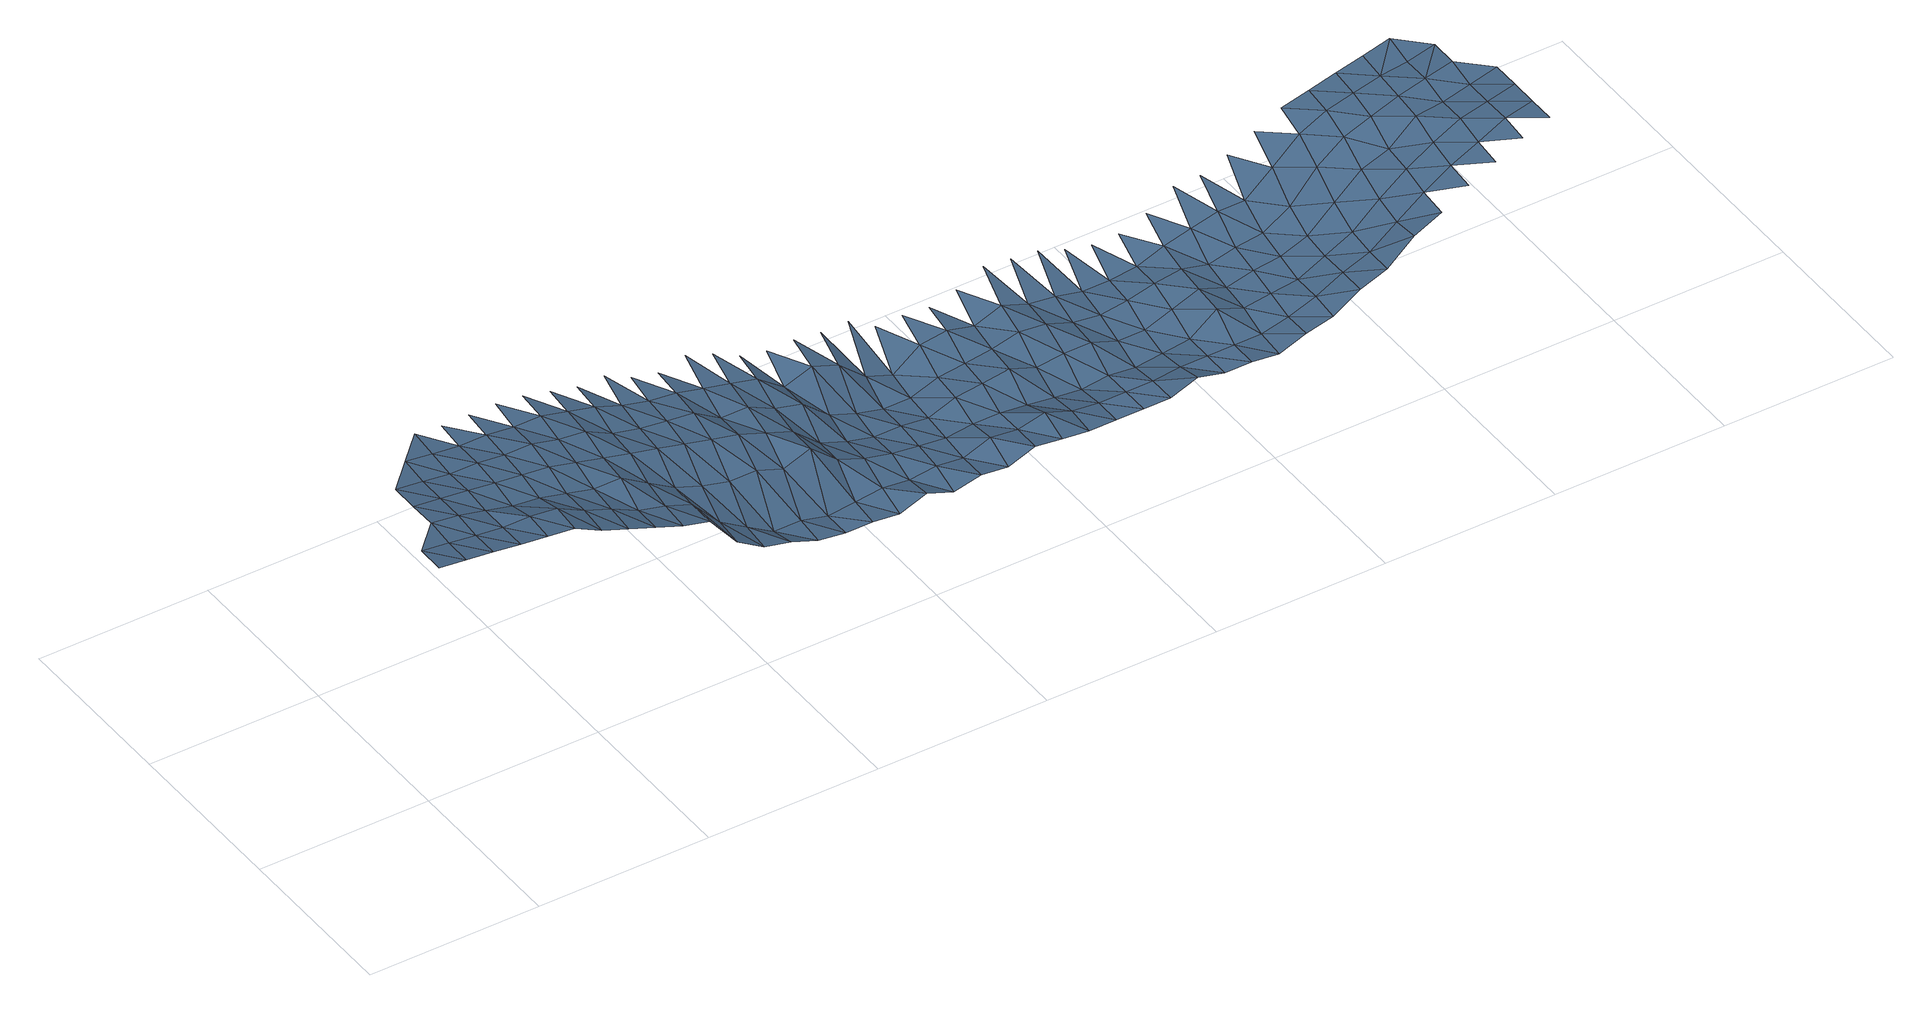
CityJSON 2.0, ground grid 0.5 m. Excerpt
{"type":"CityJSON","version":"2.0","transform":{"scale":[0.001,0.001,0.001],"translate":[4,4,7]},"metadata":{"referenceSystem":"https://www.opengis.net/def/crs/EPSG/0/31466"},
"CityObjects":{
"waterbody1":{"type":"WaterBody","attributes":{"description":"Lake of the Karlsruhe Institute of Technology","name":"Lake KIT","class":"1060","LandElementProperties.state":"existing","LandElementProperties.material":"water"},"geometry":[{"type":"MultiSurface","lod":"3","boundaries":[[[0,1,2]],[[1,0,3]],[[1,3,4]],[[5,3,0]],[[6,4,3]],[[7,8,4]],[[3,5,6]],[[9,10,8]],[[4,6,7]],[[11,6,5]],[[8,7,9]],[[12,7,6]],[[10,9,13]],[[14,9,7]],[[6,11,12]],[[10,13,15]],[[16,13,9]],[[7,12,14]],[[17,12,11]],[[18,15,13]],[[9,14,16]],[[19,14,12]],[[13,16,18]],[[20,16,14]],[[12,17,19]],[[15,18,21]],[[22,18,16]],[[14,19,20]],[[23,19,17]],[[15,21,24]],[[25,21,18]],[[16,20,22]],[[26,20,19]],[[27,24,21]],[[18,22,25]],[[28,22,20]],[[19,23,26]],[[21,25,27]],[[29,25,22]],[[20,26,28]],[[30,26,23]],[[31,27,25]],[[22,28,29]],[[32,28,26]],[[33,34,27]],[[25,29,31]],[[35,29,28]],[[26,30,32]],[[27,31,33]],[[36,31,29]],[[28,32,35]],[[37,32,30]],[[38,33,31]],[[29,35,36]],[[39,35,32]],[[40,41,33]],[[31,36,38]],[[42,36,35]],[[32,37,39]],[[33,38,40]],[[43,38,36]],[[35,39,42]],[[44,39,37]],[[45,40,38]],[[36,42,43]],[[46,42,39]],[[47,48,40]],[[38,43,45]],[[49,43,42]],[[39,44,46]],[[40,45,47]],[[50,45,43]],[[42,46,49]],[[51,46,44]],[[52,47,45]],[[43,49,50]],[[53,49,46]],[[54,55,47]],[[45,50,52]],[[56,50,49]],[[46,51,53]],[[47,52,54]],[[57,52,50]],[[49,53,56]],[[58,53,51]],[[59,54,52]],[[50,56,57]],[[60,56,53]],[[61,62,54]],[[52,57,59]],[[63,57,56]],[[53,58,60]],[[54,59,61]],[[64,59,57]],[[56,60,63]],[[65,60,58]],[[66,61,59]],[[57,63,64]],[[67,63,60]],[[68,69,61]],[[59,64,66]],[[70,64,63]],[[60,65,67]],[[61,66,68]],[[71,66,64]],[[63,67,70]],[[72,67,65]],[[73,68,66]],[[64,70,71]],[[74,70,67]],[[75,76,68]],[[66,71,73]],[[77,71,70]],[[67,72,74]],[[68,73,75]],[[78,73,71]],[[70,74,77]],[[79,74,72]],[[80,75,73]],[[71,77,78]],[[81,77,74]],[[82,83,75]],[[73,78,80]],[[84,78,77]],[[74,79,81]],[[75,80,82]],[[85,80,78]],[[77,81,84]],[[86,81,79]],[[87,82,80]],[[78,84,85]],[[88,84,81]],[[89,90,82]],[[80,85,87]],[[91,85,84]],[[81,86,88]],[[82,87,89]],[[92,87,85]],[[84,88,91]],[[93,88,86]],[[94,89,87]],[[85,91,92]],[[95,91,88]],[[96,97,89]],[[87,92,94]],[[98,92,91]],[[88,93,95]],[[89,94,96]],[[99,94,92]],[[91,95,98]],[[100,95,93]],[[101,96,94]],[[92,98,99]],[[102,98,95]],[[103,104,96]],[[94,99,101]],[[105,99,98]],[[95,100,102]],[[96,101,103]],[[106,101,99]],[[98,102,105]],[[107,102,100]],[[108,103,101]],[[99,105,106]],[[109,105,102]],[[110,111,103]],[[101,106,108]],[[112,106,105]],[[102,107,109]],[[103,108,110]],[[113,108,106]],[[105,109,112]],[[114,109,107]],[[115,110,108]],[[106,112,113]],[[116,112,109]],[[117,118,110]],[[108,113,115]],[[119,113,112]],[[109,114,116]],[[110,115,117]],[[120,115,113]],[[112,116,119]],[[121,116,114]],[[122,117,115]],[[113,119,120]],[[123,119,116]],[[124,125,117]],[[115,120,122]],[[126,120,119]],[[116,121,123]],[[117,122,124]],[[127,122,120]],[[119,123,126]],[[128,123,121]],[[129,124,122]],[[120,126,127]],[[130,126,123]],[[131,132,124]],[[122,127,129]],[[133,127,126]],[[123,128,130]],[[124,129,131]],[[134,129,127]],[[126,130,133]],[[135,130,128]],[[136,131,129]],[[127,133,134]],[[137,133,130]],[[138,139,131]],[[129,134,136]],[[140,134,133]],[[130,135,137]],[[131,136,138]],[[141,136,134]],[[133,137,140]],[[142,137,135]],[[143,138,136]],[[134,140,141]],[[144,140,137]],[[145,146,138]],[[136,141,143]],[[147,141,140]],[[137,142,144]],[[138,143,145]],[[148,143,141]],[[140,144,147]],[[149,144,142]],[[150,145,143]],[[141,147,148]],[[151,147,144]],[[152,153,145]],[[143,148,150]],[[154,148,147]],[[144,149,151]],[[145,150,152]],[[155,150,148]],[[147,151,154]],[[156,151,149]],[[157,152,150]],[[148,154,155]],[[158,154,151]],[[159,160,152]],[[150,155,157]],[[161,155,154]],[[151,156,158]],[[152,157,159]],[[162,157,155]],[[154,158,161]],[[163,158,156]],[[164,159,157]],[[155,161,162]],[[165,161,158]],[[166,167,159]],[[157,162,164]],[[168,162,161]],[[158,163,165]],[[159,164,166]],[[169,164,162]],[[161,165,168]],[[170,165,163]],[[171,166,164]],[[162,168,169]],[[172,168,165]],[[173,174,166]],[[164,169,171]],[[175,169,168]],[[165,170,172]],[[166,171,173]],[[176,171,169]],[[168,172,175]],[[177,172,170]],[[178,173,171]],[[169,175,176]],[[179,175,172]],[[180,181,173]],[[171,176,178]],[[182,176,175]],[[172,177,179]],[[173,178,180]],[[183,178,176]],[[175,179,182]],[[184,179,177]],[[185,180,178]],[[176,182,183]],[[186,182,179]],[[187,188,180]],[[178,183,185]],[[189,183,182]],[[179,184,186]],[[180,185,187]],[[190,185,183]],[[182,186,189]],[[191,186,184]],[[192,187,185]],[[183,189,190]],[[193,189,186]],[[194,195,187]],[[185,190,192]],[[196,190,189]],[[186,191,193]],[[187,192,194]],[[197,192,190]],[[189,193,196]],[[198,193,191]],[[199,194,192]],[[190,196,197]],[[200,196,193]],[[201,202,194]],[[192,197,199]],[[203,197,196]],[[193,198,200]],[[194,199,201]],[[204,199,197]],[[196,200,203]],[[205,200,198]],[[206,201,199]],[[197,203,204]],[[207,203,200]],[[208,209,201]],[[199,204,206]],[[210,204,203]],[[200,205,207]],[[201,206,208]],[[211,206,204]],[[203,207,210]],[[212,207,205]],[[213,208,206]],[[204,210,211]],[[214,210,207]],[[215,216,208]],[[206,211,213]],[[217,211,210]],[[207,212,214]],[[208,213,215]],[[218,213,211]],[[210,214,217]],[[219,214,212]],[[220,215,213]],[[211,217,218]],[[221,217,214]],[[222,223,215]],[[213,218,220]],[[224,218,217]],[[214,219,221]],[[215,220,222]],[[225,220,218]],[[217,221,224]],[[226,221,219]],[[227,222,220]],[[218,224,225]],[[228,224,221]],[[229,230,222]],[[220,225,227]],[[231,225,224]],[[221,226,228]],[[222,227,229]],[[232,227,225]],[[224,228,231]],[[233,228,226]],[[234,229,227]],[[225,231,232]],[[235,231,228]],[[236,237,229]],[[227,232,234]],[[238,232,231]],[[228,233,235]],[[229,234,236]],[[239,234,232]],[[231,235,238]],[[240,235,233]],[[241,236,234]],[[232,238,239]],[[242,238,235]],[[243,244,236]],[[234,239,241]],[[245,239,238]],[[235,240,242]],[[236,241,243]],[[246,241,239]],[[238,242,245]],[[247,242,240]],[[248,243,241]],[[239,245,246]],[[249,245,242]],[[250,251,243]],[[241,246,248]],[[252,246,245]],[[242,247,249]],[[243,248,250]],[[253,248,246]],[[245,249,252]],[[251,250,254]],[[255,250,248]],[[246,252,253]],[[256,252,249]],[[257,254,250]],[[248,253,255]],[[258,253,252]],[[249,259,256]],[[250,255,257]],[[260,255,253]],[[252,256,258]],[[254,257,261]],[[262,257,255]],[[253,258,260]],[[263,258,256]],[[264,261,257]],[[255,260,262]],[[265,260,258]],[[256,266,263]],[[257,262,264]],[[267,262,260]],[[258,263,265]],[[261,264,268]],[[269,264,262]],[[260,265,267]],[[270,265,263]],[[262,267,269]],[[271,267,265]],[[263,272,270]],[[264,273,268]],[[264,269,274]],[[275,269,267]],[[265,270,271]],[[273,264,274]],[[267,271,275]],[[276,271,270]],[[269,277,274]],[[269,275,278]],[[274,277,273]],[[279,275,271]],[[270,280,276]],[[277,269,278]],[[271,276,279]],[[275,281,278]],[[275,279,281]]],"semantics":{"surfaces":[{"type":"WaterGroundSurface"}],"values":[0,0,0,0,0,0,0,0,0,0,0,0,0,0,0,0,0,0,0,0,0,0,0,0,0,0,0,0,0,0,0,0,0,0,0,0,0,0,0,0,0,0,0,0,0,0,0,0,0,0,0,0,0,0,0,0,0,0,0,0,0,0,0,0,0,0,0,0,0,0,0,0,0,0,0,0,0,0,0,0,0,0,0,0,0,0,0,0,0,0,0,0,0,0,0,0,0,0,0,0,0,0,0,0,0,0,0,0,0,0,0,0,0,0,0,0,0,0,0,0,0,0,0,0,0,0,0,0,0,0,0,0,0,0,0,0,0,0,0,0,0,0,0,0,0,0,0,0,0,0,0,0,0,0,0,0,0,0,0,0,0,0,0,0,0,0,0,0,0,0,0,0,0,0,0,0,0,0,0,0,0,0,0,0,0,0,0,0,0,0,0,0,0,0,0,0,0,0,0,0,0,0,0,0,0,0,0,0,0,0,0,0,0,0,0,0,0,0,0,0,0,0,0,0,0,0,0,0,0,0,0,0,0,0,0,0,0,0,0,0,0,0,0,0,0,0,0,0,0,0,0,0,0,0,0,0,0,0,0,0,0,0,0,0,0,0,0,0,0,0,0,0,0,0,0,0,0,0,0,0,0,0,0,0,0,0,0,0,0,0,0,0,0,0,0,0,0,0,0,0,0,0,0,0,0,0,0,0,0,0,0,0,0,0,0,0,0,0,0,0,0,0,0,0,0,0,0,0,0,0,0,0,0,0,0,0,0,0,0,0,0,0,0,0,0,0,0,0,0,0,0,0,0,0,0,0,0,0,0,0,0,0,0,0,0,0,0,0,0,0,0,0,0,0,0,0,0,0,0,0,0,0,0,0,0,0,0,0,0,0,0,0,0,0,0,0,0,0,0,0,0,0,0,0,0,0,0,0,0,0,0,0,0,0,0,0,0,0,0,0,0,0,0,0,0,0,0,0,0,0,0,0,0,0,0,0,0]}}]}
},
"vertices":[
[320,320,989],[240,400,999],[240,320,999],[320,400,989],[320,480,999],[400,320,979],[400,400,979],[400,480,989],[320,560,999],[400,560,989],[320,640,999],[480,320,969],[480,400,969],[400,640,989],[480,480,969],[400,720,999],[480,560,979],[560,320,959],[480,640,979],[560,400,969],[560,480,949],[480,720,989],[560,560,969],[640,320,949],[480,800,999],[560,640,979],[640,400,959],[560,720,979],[640,480,939],[640,560,959],[720,320,909],[640,640,969],[720,400,919],[640,720,979],[560,800,989],[720,480,919],[720,560,949],[800,320,879],[720,640,969],[800,400,889],[720,720,969],[640,800,989],[800,480,899],[800,560,929],[880,320,849],[800,640,949],[880,400,849],[800,720,969],[720,800,989],[880,480,899],[880,560,909],[960,320,819],[880,640,939],[960,400,829],[880,720,949],[800,800,979],[960,480,849],[960,560,889],[1040,320,799],[960,640,899],[1040,400,799],[960,720,929],[880,800,959],[1040,480,799],[1040,560,869],[1120,320,699],[1040,640,879],[1120,400,709],[1040,720,899],[960,800,939],[1120,480,769],[1120,560,849],[1200,320,649],[1120,640,869],[1200,400,659],[1120,720,879],[1040,800,939],[1200,480,749],[1200,560,829],[1280,320,629],[1200,640,859],[1280,400,609],[1200,720,869],[1120,800,899],[1280,480,749],[1280,560,809],[1360,320,599],[1280,640,809],[1360,400,609],[1280,720,849],[1200,800,879],[1360,480,719],[1360,560,779],[1440,320,589],[1360,640,809],[1440,400,589],[1360,720,829],[1280,800,899],[1440,480,749],[1440,560,749],[1520,320,589],[1440,640,769],[1520,400,599],[1440,720,809],[1360,800,869],[1520,480,679],[1520,560,679],[1600,320,579],[1520,640,749],[1600,400,609],[1520,720,749],[1440,800,829],[1600,480,649],[1600,560,649],[1680,320,609],[1600,640,679],[1680,400,599],[1600,720,779],[1520,800,809],[1680,480,629],[1680,560,629],[1760,320,579],[1680,640,649],[1760,400,609],[1680,720,749],[1600,800,809],[1760,480,619],[1760,560,629],[1840,320,599],[1760,640,629],[1840,400,599],[1760,720,679],[1680,800,799],[1840,480,609],[1840,560,619],[1920,320,589],[1840,640,629],[1920,400,629],[1840,720,649],[1760,800,799],[1920,480,619],[1920,560,649],[2000,320,619],[1920,640,659],[2000,400,619],[1920,720,709],[1840,800,749],[2000,480,619],[2000,560,659],[2080,320,609],[2000,640,669],[2080,400,639],[2000,720,719],[1920,800,749],[2080,480,609],[2080,560,669],[2160,320,599],[2080,640,679],[2160,400,609],[2080,720,699],[2000,800,739],[2160,480,599],[2160,560,639],[2240,320,599],[2160,640,699],[2240,400,599],[2160,720,729],[2080,800,759],[2240,480,589],[2240,560,649],[2320,320,599],[2240,640,689],[2320,400,599],[2240,720,699],[2160,800,799],[2320,480,599],[2320,560,649],[2400,320,599],[2320,640,659],[2400,400,599],[2320,720,689],[2240,800,789],[2400,480,589],[2400,560,619],[2480,320,629],[2400,640,649],[2480,400,609],[2400,720,669],[2320,800,779],[2480,480,599],[2480,560,619],[2560,320,609],[2480,640,659],[2560,400,609],[2480,720,669],[2400,800,749],[2560,480,609],[2560,560,649],[2640,320,609],[2560,640,679],[2640,400,609],[2560,720,679],[2480,800,729],[2640,480,669],[2640,560,679],[2720,320,599],[2640,640,689],[2720,400,609],[2640,720,709],[2560,800,729],[2720,480,639],[2720,560,649],[2800,320,629],[2720,640,669],[2800,400,629],[2720,720,729],[2640,800,759],[2800,480,649],[2800,560,669],[2880,320,649],[2800,640,689],[2880,400,659],[2800,720,749],[2720,800,809],[2880,480,659],[2880,560,679],[2960,320,699],[2880,640,699],[2960,400,699],[2880,720,749],[2800,800,809],[2960,480,699],[2960,560,709],[3040,320,729],[2960,640,749],[3040,400,729],[2960,720,819],[2880,800,839],[3040,480,739],[3040,560,779],[3120,320,799],[3040,640,839],[3120,400,789],[3040,720,889],[2960,800,879],[3120,480,809],[3120,560,849],[3200,320,839],[3120,640,899],[3200,400,849],[3120,720,929],[3040,800,919],[3200,480,869],[3200,560,879],[3120,800,939],[3200,640,929],[3280,400,899],[3200,720,949],[3280,480,919],[3280,320,889],[3280,560,949],[3200,800,959],[3280,640,959],[3360,400,939],[3280,720,969],[3360,480,959],[3360,320,929],[3360,560,959],[3280,800,979],[3360,640,979],[3440,400,979],[3440,480,979],[3440,320,969],[3360,800,999],[3360,720,979],[3440,560,979],[3520,400,999],[3440,720,999],[3440,640,999],[3520,480,999],[3520,320,999],[3520,560,999]
]}
